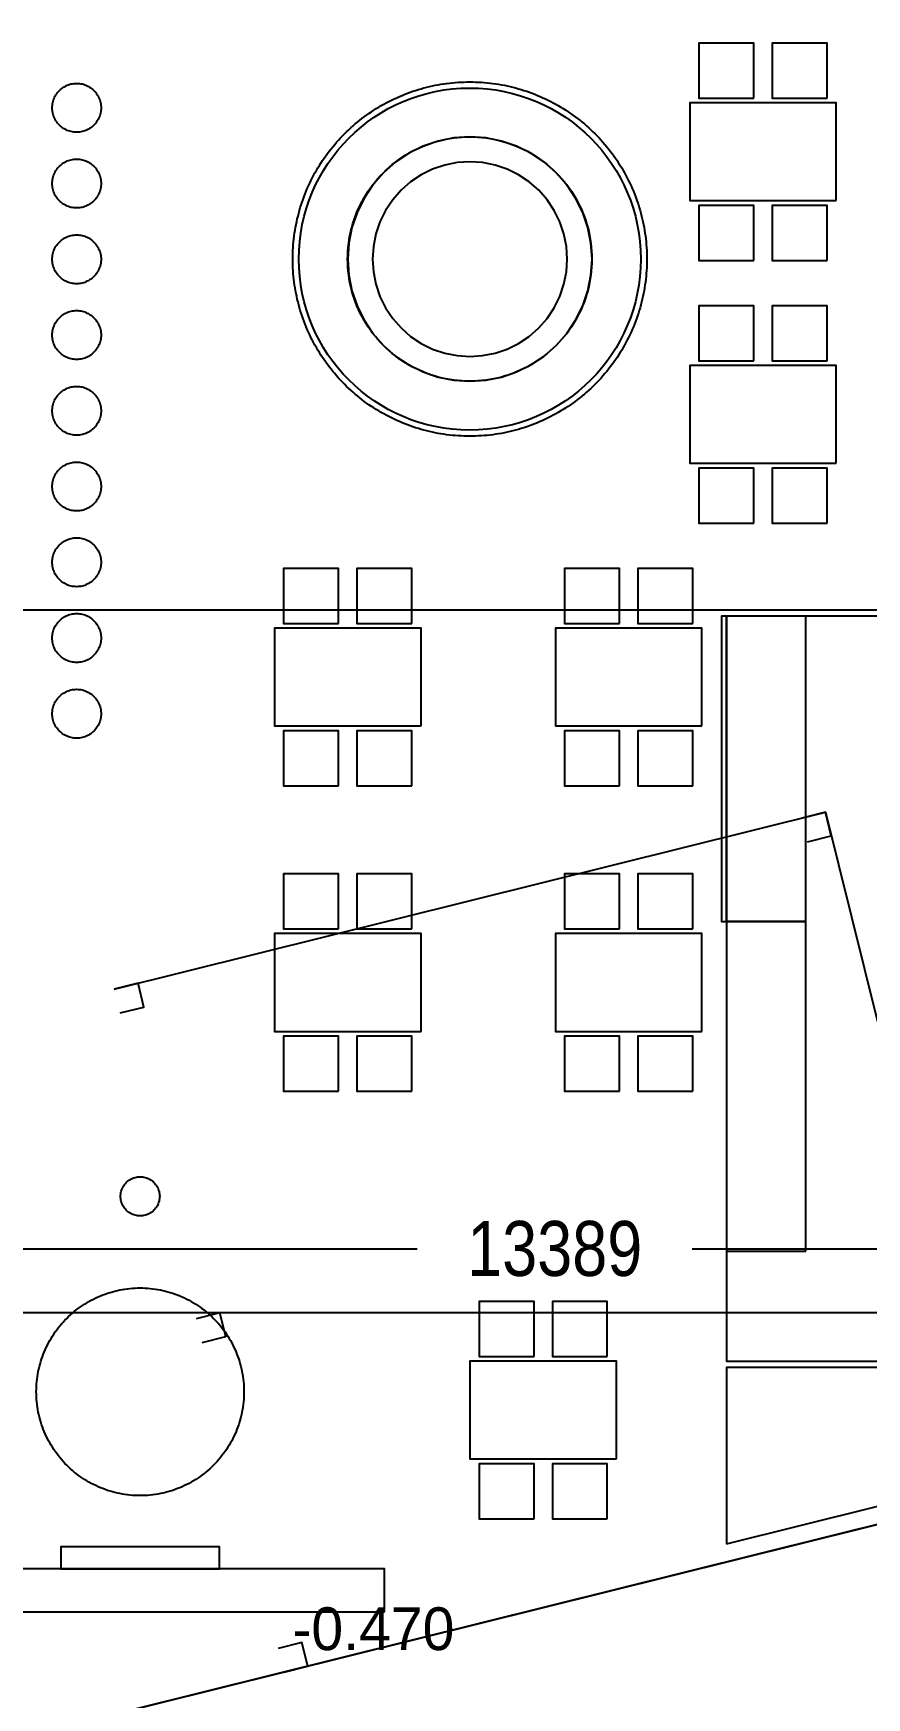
# Model space of a CAD drawing. Header units: millimetres. Extents: x -74219 to 26724, y -11313 to 45223.
# Drawn here: x 2425 to 9249, y 946 to 14570 of the extents above; entities that cross this region are included whole.
import ezdxf

# ---------------------------------------------------------------- set-up
doc = ezdxf.new("R2010")
doc.units = ezdxf.units.MM
doc.linetypes.add('CENTER', pattern=[5.08, 3.175, -0.635, 0.635, -0.635])
for name, color, linetype in [('SMK-CONTEXT', 8, 'CONTINUOUS'), ('SMK-DIMS', 7, 'CONTINUOUS'), ('SMK-EXIST', 30, 'CONTINUOUS'), ('SMK-GRID', 8, 'CENTER'), ('SMK-LEVEL', 7, 'CONTINUOUS'), ('SMK-R3-BAR', 40, 'Continuous'), ('SMK-R3-BBQ', 30, 'Continuous'), ('SMK-R3-FURN', 7, 'Continuous'), ('SMK-R3-PHOTO', 5, 'Continuous'), ('SMK-R3-ROOF', 34, 'Continuous'), ('SMK-R3-TREE', 3, 'Continuous'), ('SMK-ZONE', 3, 'CONTINUOUS')]:
    doc.layers.add(name, color=color, linetype=linetype)
doc.styles.add('OpenSansCondensed-Light', font='OpenSansCondensed-Light.ttf')
doc.dimstyles.new('SMK200', dxfattribs={"dimtxt": 450, "dimasz": 300, "dimexe": 200, "dimexo": 200, "dimgap": 100, "dimtad": 1, "dimdec": 0, "dimtsz": 250, "dimcen": 2.5, "dimazin": 3, "dimtfac": 1, "dimtmove": 0, "dimatfit": 3})

# ---------------------------------------------------------------- blocks, each defined once
blk = doc.blocks.new('_OBLIQUE')
at = {"color": 0, "linetype": 'BYBLOCK'}
blk.add_line((-0.5, -0.5), (0.5, 0.5), dxfattribs=at)
blk = doc.blocks.new('*D12')
for p, q in [((0, 4300), (0, 4820)), ((13389, 4300), (13389, 4820)), ((0, 4620), (5569.5, 4620)), ((7819.5, 4620), (13389, 4620))]:
    blk.add_line(p, q)
at = {"layer": 'Defpoints'}
for p in [(0, 4620), (0, 4100), (13389, 4100)]:
    blk.add_point(p, dxfattribs=at)
at = {"layer": 'SMK-DIMS', "xscale": 500, "yscale": 500}
for p in [(0, 4620), (13389, 4620)]:
    blk.add_blockref('_OBLIQUE', p, dxfattribs=at)
at = {"layer": 'SMK-DIMS', "insert": (6694.5, 4620), "char_height": 450, "attachment_point": 5, "style": 'OpenSansCondensed-Light'}
blk.add_mtext('13389', dxfattribs=at)
blk = doc.blocks.new('*D15')
for p, q in [((13507, 3195), (13869, 1739)), ((8099, 510), (13821, 1934)), ((195, -1456), (5916, -33)), ((-119, -194), (243, -1650))]:
    blk.add_line(p, q)
at = {"layer": 'Defpoints'}
for p in [(13459, 3389), (-168, 0), (195, -1456)]:
    blk.add_point(p, dxfattribs=at)
at = {"layer": 'SMK-DIMS', "xscale": 500, "yscale": 500, "rotation": 13.967659105858573}
for p in [(13821, 1934), (195, -1456)]:
    blk.add_blockref('_OBLIQUE', p, dxfattribs=at)
at = {"layer": 'SMK-DIMS', "insert": (7008, 239), "char_height": 450, "attachment_point": 5, "rotation": 13.9677, "style": 'OpenSansCondensed-Light'}
blk.add_mtext('14041', dxfattribs=at)

msp = doc.modelspace()

# ---------------------------------------------------------------- linework, layer by layer
at = {"layer": 'SMK-CONTEXT'}
msp.add_lwpolyline([(-1343.8, -292.6), (10301.4, 2603.9), (11691.7, -2985.7), (46.5, -5882.3)], dxfattribs=at)
at = {"layer": 'SMK-EXIST'}
for points in [[(6999.8, 12721.5), (6991.3, 12852), (6965.8, 12980.3), (6923.7, 13104.2), (6865.9, 13221.5), (6793.2, 13330.3), (6706.9, 13428.6), (6608.6, 13514.9), (6499.8, 13587.5), (6382.5, 13645.4), (6258.7, 13687.4), (6130.4, 13713), (5999.8, 13721.5), (5869.3, 13713), (5741, 13687.4), (5617.2, 13645.4), (5499.8, 13587.5), (5391.1, 13514.9), (5292.7, 13428.6), (5206.5, 13330.3), (5133.8, 13221.5), (5076, 13104.2), (5033.9, 12980.3), (5008.4, 12852), (4999.8, 12721.5), (5008.4, 12591), (5033.9, 12462.7), (5076, 12338.8), (5133.8, 12221.5), (5206.5, 12112.7), (5292.7, 12014.4), (5391.1, 11928.2), (5499.8, 11855.5), (5617.2, 11797.6), (5741, 11755.6), (5869.3, 11730.1), (5999.8, 11721.5), (6130.4, 11730.1), (6258.7, 11755.6), (6382.5, 11797.6), (6499.8, 11855.5), (6608.6, 11928.2), (6706.9, 12014.4), (6793.2, 12112.7), (6865.9, 12221.5), (6923.7, 12338.8), (6965.8, 12462.7), (6991.3, 12591)], [(6796.6, 12721.5), (6789.8, 12825.5), (6769.5, 12927.7), (6736, 13026.4), (6689.9, 13119.9), (6632, 13206.6), (6563.2, 13284.9), (6484.9, 13353.6), (6398.2, 13411.5), (6304.7, 13457.6), (6206.1, 13491.1), (6103.8, 13511.5), (5999.8, 13518.3), (5895.8, 13511.5), (5793.6, 13491.1), (5694.9, 13457.6), (5601.4, 13411.5), (5514.8, 13353.6), (5436.4, 13284.9), (5367.7, 13206.6), (5309.8, 13119.9), (5263.7, 13026.4), (5230.2, 12927.7), (5209.9, 12825.5), (5203.1, 12721.5), (5209.9, 12617.5), (5230.2, 12515.3), (5263.7, 12416.6), (5309.8, 12323.1), (5367.7, 12236.5), (5436.4, 12158.1), (5514.8, 12089.4), (5601.4, 12031.5), (5694.9, 11985.4), (5793.6, 11951.9), (5895.8, 11931.5), (5999.8, 11924.7), (6103.8, 11931.5), (6206.1, 11951.9), (6304.7, 11985.4), (6398.2, 12031.5), (6484.9, 12089.4), (6563.2, 12158.1), (6632, 12236.5), (6689.9, 12323.1), (6736, 12416.6), (6769.5, 12515.3), (6789.8, 12617.5)]]:
    msp.add_lwpolyline(points, close=True, dxfattribs=at)
for points in [[(3088.5, 6745.4), (8911.1, 8193.6), (10301.4, 2603.9), (4478.8, 1155.7)], [(8765.2, 7951.3), (8959.3, 7999.5), (8911.1, 8193.6), (8717, 8145.4)], [(3136.7, 6551.3), (3330.8, 6599.6), (3282.5, 6793.7), (3088.5, 6745.4)], [(3807.8, 3853.5), (4001.9, 3901.8), (3953.6, 4095.9), (3759.5, 4047.6)], [(4478.8, 1155.7), (4672.9, 1204), (4624.6, 1398.1), (4430.5, 1349.8)]]:
    msp.add_lwpolyline(points, dxfattribs=at)
at = {"layer": 'SMK-GRID', "ltscale": 60}
for p, q in [((-14100, 9850), (15500, 9850)), ((-14100, 4100), (15500, 4100))]:
    msp.add_line(p, q, dxfattribs=at)
at = {"layer": 'SMK-R3-BAR'}
for points in [[(2980, 13960), (2979.7, 13948.8), (2978.7, 13937.6), (2977.2, 13926.5), (2975, 13915.5), (2972.2, 13904.6), (2968.8, 13893.9), (2964.8, 13883.5), (2960.2, 13873.2), (2955, 13863.3), (2949.3, 13853.6), (2943.1, 13844.3), (2936.4, 13835.3), (2929.1, 13826.7), (2921.4, 13818.6), (2913.3, 13810.9), (2904.7, 13803.6), (2895.7, 13796.9), (2886.4, 13790.7), (2876.7, 13785), (2866.8, 13779.8), (2856.5, 13775.2), (2846.1, 13771.2), (2835.4, 13767.8), (2824.5, 13765), (2813.5, 13762.8), (2802.4, 13761.3), (2791.2, 13760.3), (2780, 13760), (2768.8, 13760.3), (2757.6, 13761.3), (2746.5, 13762.8), (2735.5, 13765), (2724.6, 13767.8), (2713.9, 13771.2), (2703.5, 13775.2), (2693.2, 13779.8), (2683.3, 13785), (2673.6, 13790.7), (2664.3, 13796.9), (2655.3, 13803.6), (2646.7, 13810.9), (2638.6, 13818.6), (2630.9, 13826.7), (2623.6, 13835.3), (2616.9, 13844.3), (2610.7, 13853.6), (2605, 13863.3), (2599.8, 13873.2), (2595.2, 13883.5), (2591.2, 13893.9), (2587.8, 13904.6), (2585, 13915.5), (2582.8, 13926.5), (2581.3, 13937.6), (2580.3, 13948.8), (2580, 13960), (2580.3, 13971.2), (2581.3, 13982.4), (2582.8, 13993.5), (2585, 14004.5), (2587.8, 14015.4), (2591.2, 14026.1), (2595.2, 14036.5), (2599.8, 14046.8), (2605, 14056.7), (2610.7, 14066.4), (2616.9, 14075.7), (2623.6, 14084.7), (2630.9, 14093.3), (2638.6, 14101.4), (2646.7, 14109.1), (2655.3, 14116.4), (2664.3, 14123.1), (2673.6, 14129.3), (2683.3, 14135), (2693.2, 14140.2), (2703.5, 14144.8), (2713.9, 14148.8), (2724.6, 14152.2), (2735.5, 14155), (2746.5, 14157.2), (2757.6, 14158.7), (2768.8, 14159.7), (2780, 14160), (2791.2, 14159.7), (2802.4, 14158.7), (2813.5, 14157.2), (2824.5, 14155), (2835.4, 14152.2), (2846.1, 14148.8), (2856.5, 14144.8), (2866.8, 14140.2), (2876.7, 14135), (2886.4, 14129.3), (2895.7, 14123.1), (2904.7, 14116.4), (2913.3, 14109.1), (2921.4, 14101.4), (2929.1, 14093.3), (2936.4, 14084.7), (2943.1, 14075.7), (2949.3, 14066.4), (2955, 14056.7), (2960.2, 14046.8), (2964.8, 14036.5), (2968.8, 14026.1), (2972.2, 14015.4), (2975, 14004.5), (2977.2, 13993.5), (2978.7, 13982.4), (2979.7, 13971.2)], [(2980, 13340), (2979.7, 13328.8), (2978.7, 13317.6), (2977.2, 13306.5), (2975, 13295.5), (2972.2, 13284.6), (2968.8, 13273.9), (2964.8, 13263.5), (2960.2, 13253.2), (2955, 13243.3), (2949.3, 13233.6), (2943.1, 13224.3), (2936.4, 13215.3), (2929.1, 13206.7), (2921.4, 13198.6), (2913.3, 13190.9), (2904.7, 13183.6), (2895.7, 13176.9), (2886.4, 13170.7), (2876.7, 13165), (2866.8, 13159.8), (2856.5, 13155.2), (2846.1, 13151.2), (2835.4, 13147.8), (2824.5, 13145), (2813.5, 13142.8), (2802.4, 13141.3), (2791.2, 13140.3), (2780, 13140), (2768.8, 13140.3), (2757.6, 13141.3), (2746.5, 13142.8), (2735.5, 13145), (2724.6, 13147.8), (2713.9, 13151.2), (2703.5, 13155.2), (2693.2, 13159.8), (2683.3, 13165), (2673.6, 13170.7), (2664.3, 13176.9), (2655.3, 13183.6), (2646.7, 13190.9), (2638.6, 13198.6), (2630.9, 13206.7), (2623.6, 13215.3), (2616.9, 13224.3), (2610.7, 13233.6), (2605, 13243.3), (2599.8, 13253.2), (2595.2, 13263.5), (2591.2, 13273.9), (2587.8, 13284.6), (2585, 13295.5), (2582.8, 13306.5), (2581.3, 13317.6), (2580.3, 13328.8), (2580, 13340), (2580.3, 13351.2), (2581.3, 13362.4), (2582.8, 13373.5), (2585, 13384.5), (2587.8, 13395.4), (2591.2, 13406.1), (2595.2, 13416.5), (2599.8, 13426.8), (2605, 13436.7), (2610.7, 13446.4), (2616.9, 13455.7), (2623.6, 13464.7), (2630.9, 13473.3), (2638.6, 13481.4), (2646.7, 13489.1), (2655.3, 13496.4), (2664.3, 13503.1), (2673.6, 13509.3), (2683.3, 13515), (2693.2, 13520.2), (2703.5, 13524.8), (2713.9, 13528.8), (2724.6, 13532.2), (2735.5, 13535), (2746.5, 13537.2), (2757.6, 13538.7), (2768.8, 13539.7), (2780, 13540), (2791.2, 13539.7), (2802.4, 13538.7), (2813.5, 13537.2), (2824.5, 13535), (2835.4, 13532.2), (2846.1, 13528.8), (2856.5, 13524.8), (2866.8, 13520.2), (2876.7, 13515), (2886.4, 13509.3), (2895.7, 13503.1), (2904.7, 13496.4), (2913.3, 13489.1), (2921.4, 13481.4), (2929.1, 13473.3), (2936.4, 13464.7), (2943.1, 13455.7), (2949.3, 13446.4), (2955, 13436.7), (2960.2, 13426.8), (2964.8, 13416.5), (2968.8, 13406.1), (2972.2, 13395.4), (2975, 13384.5), (2977.2, 13373.5), (2978.7, 13362.4), (2979.7, 13351.2)], [(2980, 12720), (2979.7, 12708.8), (2978.7, 12697.6), (2977.2, 12686.5), (2975, 12675.5), (2972.2, 12664.6), (2968.8, 12653.9), (2964.8, 12643.5), (2960.2, 12633.2), (2955, 12623.3), (2949.3, 12613.6), (2943.1, 12604.3), (2936.4, 12595.3), (2929.1, 12586.7), (2921.4, 12578.6), (2913.3, 12570.9), (2904.7, 12563.6), (2895.7, 12556.9), (2886.4, 12550.7), (2876.7, 12545), (2866.8, 12539.8), (2856.5, 12535.2), (2846.1, 12531.2), (2835.4, 12527.8), (2824.5, 12525), (2813.5, 12522.8), (2802.4, 12521.3), (2791.2, 12520.3), (2780, 12520), (2768.8, 12520.3), (2757.6, 12521.3), (2746.5, 12522.8), (2735.5, 12525), (2724.6, 12527.8), (2713.9, 12531.2), (2703.5, 12535.2), (2693.2, 12539.8), (2683.3, 12545), (2673.6, 12550.7), (2664.3, 12556.9), (2655.3, 12563.6), (2646.7, 12570.9), (2638.6, 12578.6), (2630.9, 12586.7), (2623.6, 12595.3), (2616.9, 12604.3), (2610.7, 12613.6), (2605, 12623.3), (2599.8, 12633.2), (2595.2, 12643.5), (2591.2, 12653.9), (2587.8, 12664.6), (2585, 12675.5), (2582.8, 12686.5), (2581.3, 12697.6), (2580.3, 12708.8), (2580, 12720), (2580.3, 12731.2), (2581.3, 12742.4), (2582.8, 12753.5), (2585, 12764.5), (2587.8, 12775.4), (2591.2, 12786.1), (2595.2, 12796.5), (2599.8, 12806.8), (2605, 12816.7), (2610.7, 12826.4), (2616.9, 12835.7), (2623.6, 12844.7), (2630.9, 12853.3), (2638.6, 12861.4), (2646.7, 12869.1), (2655.3, 12876.4), (2664.3, 12883.1), (2673.6, 12889.3), (2683.3, 12895), (2693.2, 12900.2), (2703.5, 12904.8), (2713.9, 12908.8), (2724.6, 12912.2), (2735.5, 12915), (2746.5, 12917.2), (2757.6, 12918.7), (2768.8, 12919.7), (2780, 12920), (2791.2, 12919.7), (2802.4, 12918.7), (2813.5, 12917.2), (2824.5, 12915), (2835.4, 12912.2), (2846.1, 12908.8), (2856.5, 12904.8), (2866.8, 12900.2), (2876.7, 12895), (2886.4, 12889.3), (2895.7, 12883.1), (2904.7, 12876.4), (2913.3, 12869.1), (2921.4, 12861.4), (2929.1, 12853.3), (2936.4, 12844.7), (2943.1, 12835.7), (2949.3, 12826.4), (2955, 12816.7), (2960.2, 12806.8), (2964.8, 12796.5), (2968.8, 12786.1), (2972.2, 12775.4), (2975, 12764.5), (2977.2, 12753.5), (2978.7, 12742.4), (2979.7, 12731.2)], [(2980, 12100), (2979.7, 12088.8), (2978.7, 12077.6), (2977.2, 12066.5), (2975, 12055.5), (2972.2, 12044.6), (2968.8, 12033.9), (2964.8, 12023.5), (2960.2, 12013.2), (2955, 12003.3), (2949.3, 11993.6), (2943.1, 11984.3), (2936.4, 11975.3), (2929.1, 11966.7), (2921.4, 11958.6), (2913.3, 11950.9), (2904.7, 11943.6), (2895.7, 11936.9), (2886.4, 11930.7), (2876.7, 11925), (2866.8, 11919.8), (2856.5, 11915.2), (2846.1, 11911.2), (2835.4, 11907.8), (2824.5, 11905), (2813.5, 11902.8), (2802.4, 11901.3), (2791.2, 11900.3), (2780, 11900), (2768.8, 11900.3), (2757.6, 11901.3), (2746.5, 11902.8), (2735.5, 11905), (2724.6, 11907.8), (2713.9, 11911.2), (2703.5, 11915.2), (2693.2, 11919.8), (2683.3, 11925), (2673.6, 11930.7), (2664.3, 11936.9), (2655.3, 11943.6), (2646.7, 11950.9), (2638.6, 11958.6), (2630.9, 11966.7), (2623.6, 11975.3), (2616.9, 11984.3), (2610.7, 11993.6), (2605, 12003.3), (2599.8, 12013.2), (2595.2, 12023.5), (2591.2, 12033.9), (2587.8, 12044.6), (2585, 12055.5), (2582.8, 12066.5), (2581.3, 12077.6), (2580.3, 12088.8), (2580, 12100), (2580.3, 12111.2), (2581.3, 12122.4), (2582.8, 12133.5), (2585, 12144.5), (2587.8, 12155.4), (2591.2, 12166.1), (2595.2, 12176.5), (2599.8, 12186.8), (2605, 12196.7), (2610.7, 12206.4), (2616.9, 12215.7), (2623.6, 12224.7), (2630.9, 12233.3), (2638.6, 12241.4), (2646.7, 12249.1), (2655.3, 12256.4), (2664.3, 12263.1), (2673.6, 12269.3), (2683.3, 12275), (2693.2, 12280.2), (2703.5, 12284.8), (2713.9, 12288.8), (2724.6, 12292.2), (2735.5, 12295), (2746.5, 12297.2), (2757.6, 12298.7), (2768.8, 12299.7), (2780, 12300), (2791.2, 12299.7), (2802.4, 12298.7), (2813.5, 12297.2), (2824.5, 12295), (2835.4, 12292.2), (2846.1, 12288.8), (2856.5, 12284.8), (2866.8, 12280.2), (2876.7, 12275), (2886.4, 12269.3), (2895.7, 12263.1), (2904.7, 12256.4), (2913.3, 12249.1), (2921.4, 12241.4), (2929.1, 12233.3), (2936.4, 12224.7), (2943.1, 12215.7), (2949.3, 12206.4), (2955, 12196.7), (2960.2, 12186.8), (2964.8, 12176.5), (2968.8, 12166.1), (2972.2, 12155.4), (2975, 12144.5), (2977.2, 12133.5), (2978.7, 12122.4), (2979.7, 12111.2)], [(2980, 11480), (2979.7, 11468.8), (2978.7, 11457.6), (2977.2, 11446.5), (2975, 11435.5), (2972.2, 11424.6), (2968.8, 11413.9), (2964.8, 11403.5), (2960.2, 11393.2), (2955, 11383.3), (2949.3, 11373.6), (2943.1, 11364.3), (2936.4, 11355.3), (2929.1, 11346.7), (2921.4, 11338.6), (2913.3, 11330.9), (2904.7, 11323.6), (2895.7, 11316.9), (2886.4, 11310.7), (2876.7, 11305), (2866.8, 11299.8), (2856.5, 11295.2), (2846.1, 11291.2), (2835.4, 11287.8), (2824.5, 11285), (2813.5, 11282.8), (2802.4, 11281.3), (2791.2, 11280.3), (2780, 11280), (2768.8, 11280.3), (2757.6, 11281.3), (2746.5, 11282.8), (2735.5, 11285), (2724.6, 11287.8), (2713.9, 11291.2), (2703.5, 11295.2), (2693.2, 11299.8), (2683.3, 11305), (2673.6, 11310.7), (2664.3, 11316.9), (2655.3, 11323.6), (2646.7, 11330.9), (2638.6, 11338.6), (2630.9, 11346.7), (2623.6, 11355.3), (2616.9, 11364.3), (2610.7, 11373.6), (2605, 11383.3), (2599.8, 11393.2), (2595.2, 11403.5), (2591.2, 11413.9), (2587.8, 11424.6), (2585, 11435.5), (2582.8, 11446.5), (2581.3, 11457.6), (2580.3, 11468.8), (2580, 11480), (2580.3, 11491.2), (2581.3, 11502.4), (2582.8, 11513.5), (2585, 11524.5), (2587.8, 11535.4), (2591.2, 11546.1), (2595.2, 11556.5), (2599.8, 11566.8), (2605, 11576.7), (2610.7, 11586.4), (2616.9, 11595.7), (2623.6, 11604.7), (2630.9, 11613.3), (2638.6, 11621.4), (2646.7, 11629.1), (2655.3, 11636.4), (2664.3, 11643.1), (2673.6, 11649.3), (2683.3, 11655), (2693.2, 11660.2), (2703.5, 11664.8), (2713.9, 11668.8), (2724.6, 11672.2), (2735.5, 11675), (2746.5, 11677.2), (2757.6, 11678.7), (2768.8, 11679.7), (2780, 11680), (2791.2, 11679.7), (2802.4, 11678.7), (2813.5, 11677.2), (2824.5, 11675), (2835.4, 11672.2), (2846.1, 11668.8), (2856.5, 11664.8), (2866.8, 11660.2), (2876.7, 11655), (2886.4, 11649.3), (2895.7, 11643.1), (2904.7, 11636.4), (2913.3, 11629.1), (2921.4, 11621.4), (2929.1, 11613.3), (2936.4, 11604.7), (2943.1, 11595.7), (2949.3, 11586.4), (2955, 11576.7), (2960.2, 11566.8), (2964.8, 11556.5), (2968.8, 11546.1), (2972.2, 11535.4), (2975, 11524.5), (2977.2, 11513.5), (2978.7, 11502.4), (2979.7, 11491.2)], [(2980, 10860), (2979.7, 10848.8), (2978.7, 10837.6), (2977.2, 10826.5), (2975, 10815.5), (2972.2, 10804.6), (2968.8, 10793.9), (2964.8, 10783.5), (2960.2, 10773.2), (2955, 10763.3), (2949.3, 10753.6), (2943.1, 10744.3), (2936.4, 10735.3), (2929.1, 10726.7), (2921.4, 10718.6), (2913.3, 10710.9), (2904.7, 10703.6), (2895.7, 10696.9), (2886.4, 10690.7), (2876.7, 10685), (2866.8, 10679.8), (2856.5, 10675.2), (2846.1, 10671.2), (2835.4, 10667.8), (2824.5, 10665), (2813.5, 10662.8), (2802.4, 10661.3), (2791.2, 10660.3), (2780, 10660), (2768.8, 10660.3), (2757.6, 10661.3), (2746.5, 10662.8), (2735.5, 10665), (2724.6, 10667.8), (2713.9, 10671.2), (2703.5, 10675.2), (2693.2, 10679.8), (2683.3, 10685), (2673.6, 10690.7), (2664.3, 10696.9), (2655.3, 10703.6), (2646.7, 10710.9), (2638.6, 10718.6), (2630.9, 10726.7), (2623.6, 10735.3), (2616.9, 10744.3), (2610.7, 10753.6), (2605, 10763.3), (2599.8, 10773.2), (2595.2, 10783.5), (2591.2, 10793.9), (2587.8, 10804.6), (2585, 10815.5), (2582.8, 10826.5), (2581.3, 10837.6), (2580.3, 10848.8), (2580, 10860), (2580.3, 10871.2), (2581.3, 10882.4), (2582.8, 10893.5), (2585, 10904.5), (2587.8, 10915.4), (2591.2, 10926.1), (2595.2, 10936.5), (2599.8, 10946.8), (2605, 10956.7), (2610.7, 10966.4), (2616.9, 10975.7), (2623.6, 10984.7), (2630.9, 10993.3), (2638.6, 11001.4), (2646.7, 11009.1), (2655.3, 11016.4), (2664.3, 11023.1), (2673.6, 11029.3), (2683.3, 11035), (2693.2, 11040.2), (2703.5, 11044.8), (2713.9, 11048.8), (2724.6, 11052.2), (2735.5, 11055), (2746.5, 11057.2), (2757.6, 11058.7), (2768.8, 11059.7), (2780, 11060), (2791.2, 11059.7), (2802.4, 11058.7), (2813.5, 11057.2), (2824.5, 11055), (2835.4, 11052.2), (2846.1, 11048.8), (2856.5, 11044.8), (2866.8, 11040.2), (2876.7, 11035), (2886.4, 11029.3), (2895.7, 11023.1), (2904.7, 11016.4), (2913.3, 11009.1), (2921.4, 11001.4), (2929.1, 10993.3), (2936.4, 10984.7), (2943.1, 10975.7), (2949.3, 10966.4), (2955, 10956.7), (2960.2, 10946.8), (2964.8, 10936.5), (2968.8, 10926.1), (2972.2, 10915.4), (2975, 10904.5), (2977.2, 10893.5), (2978.7, 10882.4), (2979.7, 10871.2)], [(2980, 10240), (2979.7, 10228.8), (2978.7, 10217.6), (2977.2, 10206.5), (2975, 10195.5), (2972.2, 10184.6), (2968.8, 10173.9), (2964.8, 10163.5), (2960.2, 10153.2), (2955, 10143.3), (2949.3, 10133.6), (2943.1, 10124.3), (2936.4, 10115.3), (2929.1, 10106.7), (2921.4, 10098.6), (2913.3, 10090.9), (2904.7, 10083.6), (2895.7, 10076.9), (2886.4, 10070.7), (2876.7, 10065), (2866.8, 10059.8), (2856.5, 10055.2), (2846.1, 10051.2), (2835.4, 10047.8), (2824.5, 10045), (2813.5, 10042.8), (2802.4, 10041.3), (2791.2, 10040.3), (2780, 10040), (2768.8, 10040.3), (2757.6, 10041.3), (2746.5, 10042.8), (2735.5, 10045), (2724.6, 10047.8), (2713.9, 10051.2), (2703.5, 10055.2), (2693.2, 10059.8), (2683.3, 10065), (2673.6, 10070.7), (2664.3, 10076.9), (2655.3, 10083.6), (2646.7, 10090.9), (2638.6, 10098.6), (2630.9, 10106.7), (2623.6, 10115.3), (2616.9, 10124.3), (2610.7, 10133.6), (2605, 10143.3), (2599.8, 10153.2), (2595.2, 10163.5), (2591.2, 10173.9), (2587.8, 10184.6), (2585, 10195.5), (2582.8, 10206.5), (2581.3, 10217.6), (2580.3, 10228.8), (2580, 10240), (2580.3, 10251.2), (2581.3, 10262.4), (2582.8, 10273.5), (2585, 10284.5), (2587.8, 10295.4), (2591.2, 10306.1), (2595.2, 10316.5), (2599.8, 10326.8), (2605, 10336.7), (2610.7, 10346.4), (2616.9, 10355.7), (2623.6, 10364.7), (2630.9, 10373.3), (2638.6, 10381.4), (2646.7, 10389.1), (2655.3, 10396.4), (2664.3, 10403.1), (2673.6, 10409.3), (2683.3, 10415), (2693.2, 10420.2), (2703.5, 10424.8), (2713.9, 10428.8), (2724.6, 10432.2), (2735.5, 10435), (2746.5, 10437.2), (2757.6, 10438.7), (2768.8, 10439.7), (2780, 10440), (2791.2, 10439.7), (2802.4, 10438.7), (2813.5, 10437.2), (2824.5, 10435), (2835.4, 10432.2), (2846.1, 10428.8), (2856.5, 10424.8), (2866.8, 10420.2), (2876.7, 10415), (2886.4, 10409.3), (2895.7, 10403.1), (2904.7, 10396.4), (2913.3, 10389.1), (2921.4, 10381.4), (2929.1, 10373.3), (2936.4, 10364.7), (2943.1, 10355.7), (2949.3, 10346.4), (2955, 10336.7), (2960.2, 10326.8), (2964.8, 10316.5), (2968.8, 10306.1), (2972.2, 10295.4), (2975, 10284.5), (2977.2, 10273.5), (2978.7, 10262.4), (2979.7, 10251.2)], [(2980, 9620), (2979.7, 9608.8), (2978.7, 9597.6), (2977.2, 9586.5), (2975, 9575.5), (2972.2, 9564.6), (2968.8, 9553.9), (2964.8, 9543.5), (2960.2, 9533.2), (2955, 9523.3), (2949.3, 9513.6), (2943.1, 9504.3), (2936.4, 9495.3), (2929.1, 9486.7), (2921.4, 9478.6), (2913.3, 9470.9), (2904.7, 9463.6), (2895.7, 9456.9), (2886.4, 9450.7), (2876.7, 9445), (2866.8, 9439.8), (2856.5, 9435.2), (2846.1, 9431.2), (2835.4, 9427.8), (2824.5, 9425), (2813.5, 9422.8), (2802.4, 9421.3), (2791.2, 9420.3), (2780, 9420), (2768.8, 9420.3), (2757.6, 9421.3), (2746.5, 9422.8), (2735.5, 9425), (2724.6, 9427.8), (2713.9, 9431.2), (2703.5, 9435.2), (2693.2, 9439.8), (2683.3, 9445), (2673.6, 9450.7), (2664.3, 9456.9), (2655.3, 9463.6), (2646.7, 9470.9), (2638.6, 9478.6), (2630.9, 9486.7), (2623.6, 9495.3), (2616.9, 9504.3), (2610.7, 9513.6), (2605, 9523.3), (2599.8, 9533.2), (2595.2, 9543.5), (2591.2, 9553.9), (2587.8, 9564.6), (2585, 9575.5), (2582.8, 9586.5), (2581.3, 9597.6), (2580.3, 9608.8), (2580, 9620), (2580.3, 9631.2), (2581.3, 9642.4), (2582.8, 9653.5), (2585, 9664.5), (2587.8, 9675.4), (2591.2, 9686.1), (2595.2, 9696.5), (2599.8, 9706.8), (2605, 9716.7), (2610.7, 9726.4), (2616.9, 9735.7), (2623.6, 9744.7), (2630.9, 9753.3), (2638.6, 9761.4), (2646.7, 9769.1), (2655.3, 9776.4), (2664.3, 9783.1), (2673.6, 9789.3), (2683.3, 9795), (2693.2, 9800.2), (2703.5, 9804.8), (2713.9, 9808.8), (2724.6, 9812.2), (2735.5, 9815), (2746.5, 9817.2), (2757.6, 9818.7), (2768.8, 9819.7), (2780, 9820), (2791.2, 9819.7), (2802.4, 9818.7), (2813.5, 9817.2), (2824.5, 9815), (2835.4, 9812.2), (2846.1, 9808.8), (2856.5, 9804.8), (2866.8, 9800.2), (2876.7, 9795), (2886.4, 9789.3), (2895.7, 9783.1), (2904.7, 9776.4), (2913.3, 9769.1), (2921.4, 9761.4), (2929.1, 9753.3), (2936.4, 9744.7), (2943.1, 9735.7), (2949.3, 9726.4), (2955, 9716.7), (2960.2, 9706.8), (2964.8, 9696.5), (2968.8, 9686.1), (2972.2, 9675.4), (2975, 9664.5), (2977.2, 9653.5), (2978.7, 9642.4), (2979.7, 9631.2)], [(2980, 9000), (2979.7, 8988.8), (2978.7, 8977.6), (2977.2, 8966.5), (2975, 8955.5), (2972.2, 8944.6), (2968.8, 8933.9), (2964.8, 8923.5), (2960.2, 8913.2), (2955, 8903.3), (2949.3, 8893.6), (2943.1, 8884.3), (2936.4, 8875.3), (2929.1, 8866.7), (2921.4, 8858.6), (2913.3, 8850.9), (2904.7, 8843.6), (2895.7, 8836.9), (2886.4, 8830.7), (2876.7, 8825), (2866.8, 8819.8), (2856.5, 8815.2), (2846.1, 8811.2), (2835.4, 8807.8), (2824.5, 8805), (2813.5, 8802.8), (2802.4, 8801.3), (2791.2, 8800.3), (2780, 8800), (2768.8, 8800.3), (2757.6, 8801.3), (2746.5, 8802.8), (2735.5, 8805), (2724.6, 8807.8), (2713.9, 8811.2), (2703.5, 8815.2), (2693.2, 8819.8), (2683.3, 8825), (2673.6, 8830.7), (2664.3, 8836.9), (2655.3, 8843.6), (2646.7, 8850.9), (2638.6, 8858.6), (2630.9, 8866.7), (2623.6, 8875.3), (2616.9, 8884.3), (2610.7, 8893.6), (2605, 8903.3), (2599.8, 8913.2), (2595.2, 8923.5), (2591.2, 8933.9), (2587.8, 8944.6), (2585, 8955.5), (2582.8, 8966.5), (2581.3, 8977.6), (2580.3, 8988.8), (2580, 9000), (2580.3, 9011.2), (2581.3, 9022.4), (2582.8, 9033.5), (2585, 9044.5), (2587.8, 9055.4), (2591.2, 9066.1), (2595.2, 9076.5), (2599.8, 9086.8), (2605, 9096.7), (2610.7, 9106.4), (2616.9, 9115.7), (2623.6, 9124.7), (2630.9, 9133.3), (2638.6, 9141.4), (2646.7, 9149.1), (2655.3, 9156.4), (2664.3, 9163.1), (2673.6, 9169.3), (2683.3, 9175), (2693.2, 9180.2), (2703.5, 9184.8), (2713.9, 9188.8), (2724.6, 9192.2), (2735.5, 9195), (2746.5, 9197.2), (2757.6, 9198.7), (2768.8, 9199.7), (2780, 9200), (2791.2, 9199.7), (2802.4, 9198.7), (2813.5, 9197.2), (2824.5, 9195), (2835.4, 9192.2), (2846.1, 9188.8), (2856.5, 9184.8), (2866.8, 9180.2), (2876.7, 9175), (2886.4, 9169.3), (2895.7, 9163.1), (2904.7, 9156.4), (2913.3, 9149.1), (2921.4, 9141.4), (2929.1, 9133.3), (2936.4, 9124.7), (2943.1, 9115.7), (2949.3, 9106.4), (2955, 9096.7), (2960.2, 9086.8), (2964.8, 9076.5), (2968.8, 9066.1), (2972.2, 9055.4), (2975, 9044.5), (2977.2, 9033.5), (2978.7, 9022.4), (2979.7, 9011.2)]]:
    msp.add_lwpolyline(points, close=True, dxfattribs=at)
at = {"layer": 'SMK-R3-BBQ'}
for points in [[(8100, 7300), (8100, 9800), (8060, 9800), (8060, 7300)], [(11300, 3700), (11300, 9800), (8100, 9800), (8100, 3700)], [(8750, 7300), (8750, 9800), (8100, 9800), (8100, 7300)], [(8750, 4600), (8750, 7300), (8100, 7300), (8100, 4600)], [(8100, 2206.4), (11150, 2965), (11150, 3650), (8100, 3650)]]:
    msp.add_lwpolyline(points, close=True, dxfattribs=at)
at = {"layer": 'SMK-R3-FURN'}
for points in [[(8325, 14040), (8325, 14490), (7875, 14490), (7875, 14040)], [(8925, 14040), (8925, 14490), (8475, 14490), (8475, 14040)], [(9000, 13200), (9000, 14000), (7800, 14000), (7800, 13200)], [(8325, 12710), (8325, 13160), (7875, 13160), (7875, 12710)], [(8925, 12710), (8925, 13160), (8475, 13160), (8475, 12710)], [(8325, 11890), (8325, 12340), (7875, 12340), (7875, 11890)], [(8925, 11890), (8925, 12340), (8475, 12340), (8475, 11890)], [(9000, 11050), (9000, 11850), (7800, 11850), (7800, 11050)], [(8325, 10560), (8325, 11010), (7875, 11010), (7875, 10560)], [(8925, 10560), (8925, 11010), (8475, 11010), (8475, 10560)], [(4925, 9740), (4925, 10190), (4475, 10190), (4475, 9740)], [(5525, 9740), (5525, 10190), (5075, 10190), (5075, 9740)], [(7225, 9740), (7225, 10190), (6775, 10190), (6775, 9740)], [(7825, 9740), (7825, 10190), (7375, 10190), (7375, 9740)], [(5600, 8900), (5600, 9700), (4400, 9700), (4400, 8900)], [(7900, 8900), (7900, 9700), (6700, 9700), (6700, 8900)], [(4925, 8410), (4925, 8860), (4475, 8860), (4475, 8410)], [(5525, 8410), (5525, 8860), (5075, 8860), (5075, 8410)], [(7225, 8410), (7225, 8860), (6775, 8860), (6775, 8410)], [(7825, 8410), (7825, 8860), (7375, 8860), (7375, 8410)], [(4925, 7240), (4925, 7690), (4475, 7690), (4475, 7240)], [(5525, 7240), (5525, 7690), (5075, 7690), (5075, 7240)], [(7225, 7240), (7225, 7690), (6775, 7690), (6775, 7240)], [(7825, 7240), (7825, 7690), (7375, 7690), (7375, 7240)], [(5600, 6400), (5600, 7200), (4400, 7200), (4400, 6400)], [(7900, 6400), (7900, 7200), (6700, 7200), (6700, 6400)], [(4925, 5910), (4925, 6360), (4475, 6360), (4475, 5910)], [(5525, 5910), (5525, 6360), (5075, 6360), (5075, 5910)], [(7225, 5910), (7225, 6360), (6775, 6360), (6775, 5910)], [(7825, 5910), (7825, 6360), (7375, 6360), (7375, 5910)], [(6525, 3740), (6525, 4190), (6075, 4190), (6075, 3740)], [(7125, 3740), (7125, 4190), (6675, 4190), (6675, 3740)], [(7200, 2900), (7200, 3700), (6000, 3700), (6000, 2900)], [(6525, 2410), (6525, 2860), (6075, 2860), (6075, 2410)], [(7125, 2410), (7125, 2860), (6675, 2860), (6675, 2410)]]:
    msp.add_lwpolyline(points, close=True, dxfattribs=at)
at = {"layer": 'SMK-R3-PHOTO'}
for points in [[(3460, 5050), (3459.7, 5039.5), (3458.6, 5029.1), (3456.9, 5018.8), (3454.5, 5008.6), (3451.5, 4998.6), (3447.8, 4988.8), (3443.5, 4979.2), (3438.6, 4970), (3433, 4961.1), (3426.9, 4952.6), (3420.3, 4944.5), (3413.1, 4936.9), (3405.5, 4929.7), (3397.4, 4923.1), (3388.9, 4917), (3380, 4911.4), (3370.8, 4906.5), (3361.2, 4902.2), (3351.4, 4898.5), (3341.4, 4895.5), (3331.2, 4893.1), (3320.9, 4891.4), (3310.5, 4890.3), (3300, 4890), (3289.5, 4890.3), (3279.1, 4891.4), (3268.8, 4893.1), (3258.6, 4895.5), (3248.6, 4898.5), (3238.8, 4902.2), (3229.2, 4906.5), (3220, 4911.4), (3211.1, 4917), (3202.6, 4923.1), (3194.5, 4929.7), (3186.9, 4936.9), (3179.7, 4944.5), (3173.1, 4952.6), (3167, 4961.1), (3161.4, 4970), (3156.5, 4979.2), (3152.2, 4988.8), (3148.5, 4998.6), (3145.5, 5008.6), (3143.1, 5018.8), (3141.4, 5029.1), (3140.3, 5039.5), (3140, 5050), (3140.3, 5060.5), (3141.4, 5070.9), (3143.1, 5081.2), (3145.5, 5091.4), (3148.5, 5101.4), (3152.2, 5111.2), (3156.5, 5120.8), (3161.4, 5130), (3167, 5138.9), (3173.1, 5147.4), (3179.7, 5155.5), (3186.9, 5163.1), (3194.5, 5170.3), (3202.6, 5176.9), (3211.1, 5183), (3220, 5188.6), (3229.2, 5193.5), (3238.8, 5197.8), (3248.6, 5201.5), (3258.6, 5204.5), (3268.8, 5206.9), (3279.1, 5208.6), (3289.5, 5209.7), (3300, 5210), (3310.5, 5209.7), (3320.9, 5208.6), (3331.2, 5206.9), (3341.4, 5204.5), (3351.4, 5201.5), (3361.2, 5197.8), (3370.8, 5193.5), (3380, 5188.6), (3388.9, 5183), (3397.4, 5176.9), (3405.5, 5170.3), (3413.1, 5163.1), (3420.3, 5155.5), (3426.9, 5147.4), (3433, 5138.9), (3438.6, 5130), (3443.5, 5120.8), (3447.8, 5111.2), (3451.5, 5101.4), (3454.5, 5091.4), (3456.9, 5081.2), (3458.6, 5070.9), (3459.7, 5060.5)], [(4150, 3450), (4149.7, 3429.1), (4149, 3408.3), (4147.7, 3387.5), (4145.9, 3366.7), (4143.6, 3346), (4140.8, 3325.3), (4137.5, 3304.7), (4133.7, 3284.2), (4129.3, 3263.8), (4124.5, 3243.5), (4119.2, 3223.3), (4113.4, 3203.3), (4107.1, 3183.4), (4100.3, 3163.6), (4093, 3144.1), (4085.3, 3124.7), (4077.1, 3105.5), (4068.4, 3086.6), (4059.2, 3067.8), (4049.6, 3049.3), (4039.6, 3031), (4029.1, 3013), (4018.1, 2995.3), (4006.7, 2977.8), (3994.9, 2960.6), (3982.7, 2943.7), (3970.1, 2927.1), (3957.1, 2910.8), (3943.6, 2894.8), (3929.8, 2879.2), (3915.6, 2863.9), (3901, 2849), (3886.1, 2834.4), (3870.8, 2820.2), (3855.2, 2806.4), (3839.2, 2792.9), (3822.9, 2779.9), (3806.3, 2767.3), (3789.4, 2755.1), (3772.2, 2743.3), (3754.7, 2731.9), (3737, 2720.9), (3719, 2710.4), (3700.7, 2700.4), (3682.2, 2690.8), (3663.4, 2681.6), (3644.5, 2672.9), (3625.3, 2664.7), (3605.9, 2657), (3586.4, 2649.7), (3566.6, 2642.9), (3546.7, 2636.6), (3526.7, 2630.8), (3506.5, 2625.5), (3486.2, 2620.7), (3465.8, 2616.3), (3445.3, 2612.5), (3424.7, 2609.2), (3404, 2606.4), (3383.3, 2604.1), (3362.5, 2602.3), (3341.7, 2601), (3320.9, 2600.3), (3300, 2600), (3279.1, 2600.3), (3258.3, 2601), (3237.5, 2602.3), (3216.7, 2604.1), (3196, 2606.4), (3175.3, 2609.2), (3154.7, 2612.5), (3134.2, 2616.3), (3113.8, 2620.7), (3093.5, 2625.5), (3073.3, 2630.8), (3053.3, 2636.6), (3033.4, 2642.9), (3013.6, 2649.7), (2994.1, 2657), (2974.7, 2664.7), (2955.5, 2672.9), (2936.6, 2681.6), (2917.8, 2690.8), (2899.3, 2700.4), (2881, 2710.4), (2863, 2720.9), (2845.3, 2731.9), (2827.8, 2743.3), (2810.6, 2755.1), (2793.7, 2767.3), (2777.1, 2779.9), (2760.8, 2792.9), (2744.8, 2806.4), (2729.2, 2820.2), (2713.9, 2834.4), (2699, 2849), (2684.4, 2863.9), (2670.2, 2879.2), (2656.4, 2894.8), (2642.9, 2910.8), (2629.9, 2927.1), (2617.3, 2943.7), (2605.1, 2960.6), (2593.3, 2977.8), (2581.9, 2995.3), (2570.9, 3013), (2560.4, 3031), (2550.4, 3049.3), (2540.8, 3067.8), (2531.6, 3086.6), (2522.9, 3105.5), (2514.7, 3124.7), (2507, 3144.1), (2499.7, 3163.6), (2492.9, 3183.4), (2486.6, 3203.3), (2480.8, 3223.3), (2475.5, 3243.5), (2470.7, 3263.8), (2466.3, 3284.2), (2462.5, 3304.7), (2459.2, 3325.3), (2456.4, 3346), (2454.1, 3366.7), (2452.3, 3387.5), (2451, 3408.3), (2450.3, 3429.1), (2450, 3450), (2450.3, 3470.9), (2451, 3491.7), (2452.3, 3512.5), (2454.1, 3533.3), (2456.4, 3554), (2459.2, 3574.7), (2462.5, 3595.3), (2466.3, 3615.8), (2470.7, 3636.2), (2475.5, 3656.5), (2480.8, 3676.7), (2486.6, 3696.7), (2492.9, 3716.6), (2499.7, 3736.4), (2507, 3755.9), (2514.7, 3775.3), (2522.9, 3794.5), (2531.6, 3813.4), (2540.8, 3832.2), (2550.4, 3850.7), (2560.4, 3869), (2570.9, 3887), (2581.9, 3904.7), (2593.3, 3922.2), (2605.1, 3939.4), (2617.3, 3956.3), (2629.9, 3972.9), (2642.9, 3989.2), (2656.4, 4005.2), (2670.2, 4020.8), (2684.4, 4036.1), (2699, 4051), (2713.9, 4065.6), (2729.2, 4079.8), (2744.8, 4093.6), (2760.8, 4107.1), (2777.1, 4120.1), (2793.7, 4132.7), (2810.6, 4144.9), (2827.8, 4156.7), (2845.3, 4168.1), (2863, 4179.1), (2881, 4189.6), (2899.3, 4199.6), (2917.8, 4209.2), (2936.6, 4218.4), (2955.5, 4227.1), (2974.7, 4235.3), (2994.1, 4243), (3013.6, 4250.3), (3033.4, 4257.1), (3053.3, 4263.4), (3073.3, 4269.2), (3093.5, 4274.5), (3113.8, 4279.3), (3134.2, 4283.7), (3154.7, 4287.5), (3175.3, 4290.8), (3196, 4293.6), (3216.7, 4295.9), (3237.5, 4297.7), (3258.3, 4299), (3279.1, 4299.7), (3300, 4300), (3320.9, 4299.7), (3341.7, 4299), (3362.5, 4297.7), (3383.3, 4295.9), (3404, 4293.6), (3424.7, 4290.8), (3445.3, 4287.5), (3465.8, 4283.7), (3486.2, 4279.3), (3506.5, 4274.5), (3526.7, 4269.2), (3546.7, 4263.4), (3566.6, 4257.1), (3586.4, 4250.3), (3605.9, 4243), (3625.3, 4235.3), (3644.5, 4227.1), (3663.4, 4218.4), (3682.2, 4209.2), (3700.7, 4199.6), (3719, 4189.6), (3737, 4179.1), (3754.7, 4168.1), (3772.2, 4156.7), (3789.4, 4144.9), (3806.3, 4132.7), (3822.9, 4120.1), (3839.2, 4107.1), (3855.2, 4093.6), (3870.8, 4079.8), (3886.1, 4065.6), (3901, 4051), (3915.6, 4036.1), (3929.8, 4020.8), (3943.6, 4005.2), (3957.1, 3989.2), (3970.1, 3972.9), (3982.7, 3956.3), (3994.9, 3939.4), (4006.7, 3922.2), (4018.1, 3904.7), (4029.1, 3887), (4039.6, 3869), (4049.6, 3850.7), (4059.2, 3832.2), (4068.4, 3813.4), (4077.1, 3794.5), (4085.3, 3775.3), (4093, 3755.9), (4100.3, 3736.4), (4107.1, 3716.6), (4113.4, 3696.7), (4119.2, 3676.7), (4124.5, 3656.5), (4129.3, 3636.2), (4133.7, 3615.8), (4137.5, 3595.3), (4140.8, 3574.7), (4143.6, 3554), (4145.9, 3533.3), (4147.7, 3512.5), (4149, 3491.7), (4149.7, 3470.9)], [(3950, 2000), (3950, 2180), (2650, 2180), (2650, 2000)], [(5300, 1650), (5300, 2000), (1300, 2000), (1300, 1650)]]:
    msp.add_lwpolyline(points, close=True, dxfattribs=at)
at = {"layer": 'SMK-R3-ROOF'}
for p, q in [((0, 9850), (12071.8, 9850)), ((0, 4100), (12638.5, 4100))]:
    msp.add_line(p, q, dxfattribs=at)
msp.add_circle((5999, 12722), 1400, dxfattribs=at)
at = {"layer": 'SMK-R3-TREE'}
for points in [[(7448.8, 12698.3), (7448.2, 12674.6), (7447.3, 12650.9), (7445.9, 12627.2), (7444.2, 12603.5), (7442, 12579.9), (7439.5, 12556.3), (7436.6, 12532.7), (7433.3, 12509.2), (7429.6, 12485.8), (7425.6, 12462.4), (7421.1, 12439.1), (7416.3, 12415.9), (7411.1, 12392.7), (7405.5, 12369.7), (7399.6, 12346.7), (7393.3, 12323.8), (7386.6, 12301.1), (7379.5, 12278.4), (7372, 12255.9), (7364.2, 12233.5), (7356.1, 12211.2), (7347.5, 12189.1), (7338.6, 12167.1), (7329.4, 12145.3), (7319.8, 12123.6), (7309.8, 12102), (7299.5, 12080.7), (7288.8, 12059.5), (7277.8, 12038.5), (7266.4, 12017.6), (7254.7, 11997), (7242.7, 11976.6), (7230.3, 11956.3), (7217.7, 11936.3), (7204.6, 11916.4), (7191.3, 11896.8), (7177.6, 11877.4), (7163.7, 11858.2), (7149.4, 11839.3), (7134.8, 11820.6), (7119.9, 11802.1), (7104.7, 11783.9), (7089.2, 11765.9), (7073.4, 11748.2), (7057.3, 11730.8), (7040.9, 11713.6), (7024.3, 11696.7), (7007.4, 11680.1), (6990.2, 11663.7), (6972.8, 11647.6), (6955.1, 11631.8), (6937.1, 11616.3), (6918.9, 11601.1), (6900.4, 11586.2), (6881.7, 11571.6), (6862.8, 11557.3), (6843.6, 11543.4), (6824.2, 11529.7), (6804.6, 11516.4), (6784.7, 11503.3), (6764.7, 11490.7), (6744.4, 11478.3), (6724, 11466.3), (6703.4, 11454.6), (6682.5, 11443.2), (6661.5, 11432.2), (6640.3, 11421.5), (6619, 11411.2), (6597.4, 11401.2), (6575.7, 11391.6), (6553.9, 11382.4), (6531.9, 11373.5), (6509.8, 11364.9), (6487.5, 11356.8), (6465.1, 11349), (6442.6, 11341.5), (6419.9, 11334.4), (6397.2, 11327.7), (6374.3, 11321.4), (6351.3, 11315.5), (6328.3, 11309.9), (6305.1, 11304.7), (6281.9, 11299.9), (6258.6, 11295.4), (6235.2, 11291.4), (6211.8, 11287.7), (6188.3, 11284.4), (6164.7, 11281.5), (6141.1, 11279), (6117.5, 11276.8), (6093.8, 11275.1), (6070.1, 11273.7), (6046.4, 11272.8), (6022.7, 11272.2), (5999, 11272), (5975.3, 11272.2), (5951.6, 11272.8), (5927.9, 11273.7), (5904.2, 11275.1), (5880.5, 11276.8), (5856.9, 11279), (5833.3, 11281.5), (5809.7, 11284.4), (5786.2, 11287.7), (5762.8, 11291.4), (5739.4, 11295.4), (5716.1, 11299.9), (5692.9, 11304.7), (5669.7, 11309.9), (5646.7, 11315.5), (5623.7, 11321.4), (5600.8, 11327.7), (5578.1, 11334.4), (5555.4, 11341.5), (5532.9, 11349), (5510.5, 11356.8), (5488.2, 11364.9), (5466.1, 11373.5), (5444.1, 11382.4), (5422.3, 11391.6), (5400.6, 11401.2), (5379, 11411.2), (5357.7, 11421.5), (5336.5, 11432.2), (5315.5, 11443.2), (5294.6, 11454.6), (5274, 11466.3), (5253.6, 11478.3), (5233.3, 11490.7), (5213.3, 11503.3), (5193.4, 11516.4), (5173.8, 11529.7), (5154.4, 11543.4), (5135.2, 11557.3), (5116.3, 11571.6), (5097.6, 11586.2), (5079.1, 11601.1), (5060.9, 11616.3), (5042.9, 11631.8), (5025.2, 11647.6), (5007.8, 11663.7), (4990.6, 11680.1), (4973.7, 11696.7), (4957.1, 11713.6), (4940.7, 11730.8), (4924.6, 11748.2), (4908.8, 11765.9), (4893.3, 11783.9), (4878.1, 11802.1), (4863.2, 11820.6), (4848.6, 11839.3), (4834.3, 11858.2), (4820.4, 11877.4), (4806.7, 11896.8), (4793.4, 11916.4), (4780.3, 11936.3), (4767.7, 11956.3), (4755.3, 11976.6), (4743.3, 11997), (4731.6, 12017.6), (4720.2, 12038.5), (4709.2, 12059.5), (4698.5, 12080.7), (4688.2, 12102), (4678.2, 12123.6), (4668.6, 12145.3), (4659.4, 12167.1), (4650.5, 12189.1), (4641.9, 12211.2), (4633.8, 12233.5), (4626, 12255.9), (4618.5, 12278.4), (4611.4, 12301.1), (4604.7, 12323.8), (4598.4, 12346.7), (4592.5, 12369.7), (4586.9, 12392.7), (4581.7, 12415.9), (4576.9, 12439.1), (4572.4, 12462.4), (4568.4, 12485.8), (4564.7, 12509.2), (4561.4, 12532.7), (4558.5, 12556.3), (4556, 12579.9), (4553.8, 12603.5), (4552.1, 12627.2), (4550.7, 12650.9), (4549.8, 12674.6), (4549.2, 12698.3), (4549, 12722), (4549.2, 12745.7), (4549.8, 12769.4), (4550.7, 12793.1), (4552.1, 12816.8), (4553.8, 12840.5), (4556, 12864.1), (4558.5, 12887.7), (4561.4, 12911.3), (4564.7, 12934.8), (4568.4, 12958.2), (4572.4, 12981.6), (4576.9, 13004.9), (4581.7, 13028.1), (4586.9, 13051.3), (4592.5, 13074.3), (4598.4, 13097.3), (4604.7, 13120.2), (4611.4, 13142.9), (4618.5, 13165.6), (4626, 13188.1), (4633.8, 13210.5), (4641.9, 13232.8), (4650.5, 13254.9), (4659.4, 13276.9), (4668.6, 13298.7), (4678.2, 13320.4), (4688.2, 13342), (4698.5, 13363.3), (4709.2, 13384.5), (4720.2, 13405.5), (4731.6, 13426.4), (4743.3, 13447), (4755.3, 13467.4), (4767.7, 13487.7), (4780.3, 13507.7), (4793.4, 13527.6), (4806.7, 13547.2), (4820.4, 13566.6), (4834.3, 13585.8), (4848.6, 13604.7), (4863.2, 13623.4), (4878.1, 13641.9), (4893.3, 13660.1), (4908.8, 13678.1), (4924.6, 13695.8), (4940.7, 13713.2), (4957.1, 13730.4), (4973.7, 13747.3), (4990.6, 13763.9), (5007.8, 13780.3), (5025.2, 13796.4), (5042.9, 13812.2), (5060.9, 13827.7), (5079.1, 13842.9), (5097.6, 13857.8), (5116.3, 13872.4), (5135.2, 13886.7), (5154.4, 13900.6), (5173.8, 13914.3), (5193.4, 13927.6), (5213.3, 13940.7), (5233.3, 13953.3), (5253.6, 13965.7), (5274, 13977.7), (5294.6, 13989.4), (5315.5, 14000.8), (5336.5, 14011.8), (5357.7, 14022.5), (5379, 14032.8), (5400.6, 14042.8), (5422.3, 14052.4), (5444.1, 14061.6), (5466.1, 14070.5), (5488.2, 14079.1), (5510.5, 14087.2), (5532.9, 14095), (5555.4, 14102.5), (5578.1, 14109.6), (5600.8, 14116.3), (5623.7, 14122.6), (5646.7, 14128.5), (5669.7, 14134.1), (5692.9, 14139.3), (5716.1, 14144.1), (5739.4, 14148.6), (5762.8, 14152.6), (5786.2, 14156.3), (5809.7, 14159.6), (5833.3, 14162.5), (5856.9, 14165), (5880.5, 14167.2), (5904.2, 14168.9), (5927.9, 14170.3), (5951.6, 14171.2), (5975.3, 14171.8), (5999, 14172), (6022.7, 14171.8), (6046.4, 14171.2), (6070.1, 14170.3), (6093.8, 14168.9), (6117.5, 14167.2), (6141.1, 14165), (6164.7, 14162.5), (6188.3, 14159.6), (6211.8, 14156.3), (6235.2, 14152.6), (6258.6, 14148.6), (6281.9, 14144.1), (6305.1, 14139.3), (6328.3, 14134.1), (6351.3, 14128.5), (6374.3, 14122.6), (6397.2, 14116.3), (6419.9, 14109.6), (6442.6, 14102.5), (6465.1, 14095), (6487.5, 14087.2), (6509.8, 14079.1), (6531.9, 14070.5), (6553.9, 14061.6), (6575.7, 14052.4), (6597.4, 14042.8), (6619, 14032.8), (6640.3, 14022.5), (6661.5, 14011.8), (6682.5, 14000.8), (6703.4, 13989.4), (6724, 13977.7), (6744.4, 13965.7), (6764.7, 13953.3), (6784.7, 13940.7), (6804.6, 13927.6), (6824.2, 13914.3), (6843.6, 13900.6), (6862.8, 13886.7), (6881.7, 13872.4), (6900.4, 13857.8), (6918.9, 13842.9), (6937.1, 13827.7), (6955.1, 13812.2), (6972.8, 13796.4), (6990.2, 13780.3), (7007.4, 13763.9), (7024.3, 13747.3), (7040.9, 13730.4), (7057.3, 13713.2), (7073.4, 13695.8), (7089.2, 13678.1), (7104.7, 13660.1), (7119.9, 13641.9), (7134.8, 13623.4), (7149.4, 13604.7), (7163.7, 13585.8), (7177.6, 13566.6), (7191.3, 13547.2), (7204.6, 13527.6), (7217.7, 13507.7), (7230.3, 13487.7), (7242.7, 13467.4), (7254.7, 13447), (7266.4, 13426.4), (7277.8, 13405.5), (7288.8, 13384.5), (7299.5, 13363.3), (7309.8, 13342), (7319.8, 13320.4), (7329.4, 13298.7), (7338.6, 13276.9), (7347.5, 13254.9), (7356.1, 13232.8), (7364.2, 13210.5), (7372, 13188.1), (7379.5, 13165.6), (7386.6, 13142.9), (7393.3, 13120.2), (7399.6, 13097.3), (7405.5, 13074.3), (7411.1, 13051.3), (7416.3, 13028.1), (7421.1, 13004.9), (7425.6, 12981.6), (7429.6, 12958.2), (7433.3, 12934.8), (7436.6, 12911.3), (7439.5, 12887.7), (7442, 12864.1), (7444.2, 12840.5), (7445.9, 12816.8), (7447.3, 12793.1), (7448.2, 12769.4), (7448.8, 12745.7), (7449, 12722)], [(6999, 12722), (6998.5, 12689.3), (6996.9, 12656.6), (6994.2, 12624), (6990.4, 12591.5), (6985.6, 12559.1), (6979.8, 12526.9), (6972.9, 12494.9), (6964.9, 12463.2), (6955.9, 12431.7), (6945.9, 12400.6), (6934.9, 12369.7), (6922.9, 12339.3), (6909.9, 12309.3), (6895.9, 12279.7), (6880.9, 12250.6), (6865, 12222), (6848.2, 12193.9), (6830.5, 12166.4), (6811.8, 12139.5), (6792.4, 12113.2), (6772, 12087.6), (6750.8, 12062.7), (6728.9, 12038.4), (6706.1, 12014.9), (6682.6, 11992.1), (6658.3, 11970.2), (6633.4, 11949), (6607.8, 11928.6), (6581.5, 11909.2), (6554.6, 11890.5), (6527.1, 11872.8), (6499, 11856), (6470.4, 11840.1), (6441.3, 11825.1), (6411.7, 11811.1), (6381.7, 11798.1), (6351.3, 11786.1), (6320.4, 11775.1), (6289.3, 11765.1), (6257.8, 11756.1), (6226.1, 11748.1), (6194.1, 11741.2), (6161.9, 11735.4), (6129.5, 11730.6), (6097, 11726.8), (6064.4, 11724.1), (6031.7, 11722.5), (5999, 11722), (5966.3, 11722.5), (5933.6, 11724.1), (5901, 11726.8), (5868.5, 11730.6), (5836.1, 11735.4), (5803.9, 11741.2), (5771.9, 11748.1), (5740.2, 11756.1), (5708.7, 11765.1), (5677.6, 11775.1), (5646.7, 11786.1), (5616.3, 11798.1), (5586.3, 11811.1), (5556.7, 11825.1), (5527.6, 11840.1), (5499, 11856), (5470.9, 11872.8), (5443.4, 11890.5), (5416.5, 11909.2), (5390.2, 11928.6), (5364.6, 11949), (5339.7, 11970.2), (5315.4, 11992.1), (5291.9, 12014.9), (5269.1, 12038.4), (5247.2, 12062.7), (5226, 12087.6), (5205.6, 12113.2), (5186.2, 12139.5), (5167.5, 12166.4), (5149.8, 12193.9), (5133, 12222), (5117.1, 12250.6), (5102.1, 12279.7), (5088.1, 12309.3), (5075.1, 12339.3), (5063.1, 12369.7), (5052.1, 12400.6), (5042.1, 12431.7), (5033.1, 12463.2), (5025.1, 12494.9), (5018.2, 12526.9), (5012.4, 12559.1), (5007.6, 12591.5), (5003.8, 12624), (5001.1, 12656.6), (4999.5, 12689.3), (4999, 12722), (4999.5, 12754.7), (5001.1, 12787.4), (5003.8, 12820), (5007.6, 12852.5), (5012.4, 12884.9), (5018.2, 12917.1), (5025.1, 12949.1), (5033.1, 12980.8), (5042.1, 13012.3), (5052.1, 13043.4), (5063.1, 13074.3), (5075.1, 13104.7), (5088.1, 13134.7), (5102.1, 13164.3), (5117.1, 13193.4), (5133, 13222), (5149.8, 13250.1), (5167.5, 13277.6), (5186.2, 13304.5), (5205.6, 13330.8), (5226, 13356.4), (5247.2, 13381.3), (5269.1, 13405.6), (5291.9, 13429.1), (5315.4, 13451.9), (5339.7, 13473.8), (5364.6, 13495), (5390.2, 13515.4), (5416.5, 13534.8), (5443.4, 13553.5), (5470.9, 13571.2), (5499, 13588), (5527.6, 13603.9), (5556.7, 13618.9), (5586.3, 13632.9), (5616.3, 13645.9), (5646.7, 13657.9), (5677.6, 13668.9), (5708.7, 13678.9), (5740.2, 13687.9), (5771.9, 13695.9), (5803.9, 13702.8), (5836.1, 13708.6), (5868.5, 13713.4), (5901, 13717.2), (5933.6, 13719.9), (5966.3, 13721.5), (5999, 13722), (6031.7, 13721.5), (6064.4, 13719.9), (6097, 13717.2), (6129.5, 13713.4), (6161.9, 13708.6), (6194.1, 13702.8), (6226.1, 13695.9), (6257.8, 13687.9), (6289.3, 13678.9), (6320.4, 13668.9), (6351.3, 13657.9), (6381.7, 13645.9), (6411.7, 13632.9), (6441.3, 13618.9), (6470.4, 13603.9), (6499, 13588), (6527.1, 13571.2), (6554.6, 13553.5), (6581.5, 13534.8), (6607.8, 13515.4), (6633.4, 13495), (6658.3, 13473.8), (6682.6, 13451.9), (6706.1, 13429.1), (6728.9, 13405.6), (6750.8, 13381.3), (6772, 13356.4), (6792.4, 13330.8), (6811.8, 13304.5), (6830.5, 13277.6), (6848.2, 13250.1), (6865, 13222), (6880.9, 13193.4), (6895.9, 13164.3), (6909.9, 13134.7), (6922.9, 13104.7), (6934.9, 13074.3), (6945.9, 13043.4), (6955.9, 13012.3), (6964.9, 12980.8), (6972.9, 12949.1), (6979.8, 12917.1), (6985.6, 12884.9), (6990.4, 12852.5), (6994.2, 12820), (6996.9, 12787.4), (6998.5, 12754.7)]]:
    msp.add_lwpolyline(points, close=True, dxfattribs=at)
at = {"layer": 'SMK-ZONE'}
msp.add_lwpolyline([(0, 42340.2), (9656.2, 41965.1), (13458.6, 3389.2), (-167.5, 0), (-7250, 0), (-7250, 4100), (0, 4100)], close=True, dxfattribs=at)

# ---------------------------------------------------------------- texts
at = {"layer": 'SMK-LEVEL'}
msp.add_text('-0.470', height=350, dxfattribs=at).set_placement((4546.2, 1335.1))

# ---------------------------------------------------------------- dimensions: what is measured, and where the dimension line sits
at = {"layer": 'SMK-DIMS'}
dim = msp.add_linear_dim(base=(0, 4620), p1=(0, 4100), p2=(13389, 4100), dimstyle='SMK200', dxfattribs=at)
dim.commit()
dim.dimension.update_dxf_attribs({"geometry": '*D12', "text_midpoint": (6694.5, 4620)})
dim = msp.add_linear_dim(base=(194.6, -1455.6), p1=(-167.5, 0), p2=(13458.6, 3389.2), angle=13.96766, dimstyle='SMK200', dxfattribs=at)
dim.commit()
dim.dimension.update_dxf_attribs({"geometry": '*D15', "text_midpoint": (7007.6, 239)})

doc.saveas('drawing.dxf')
